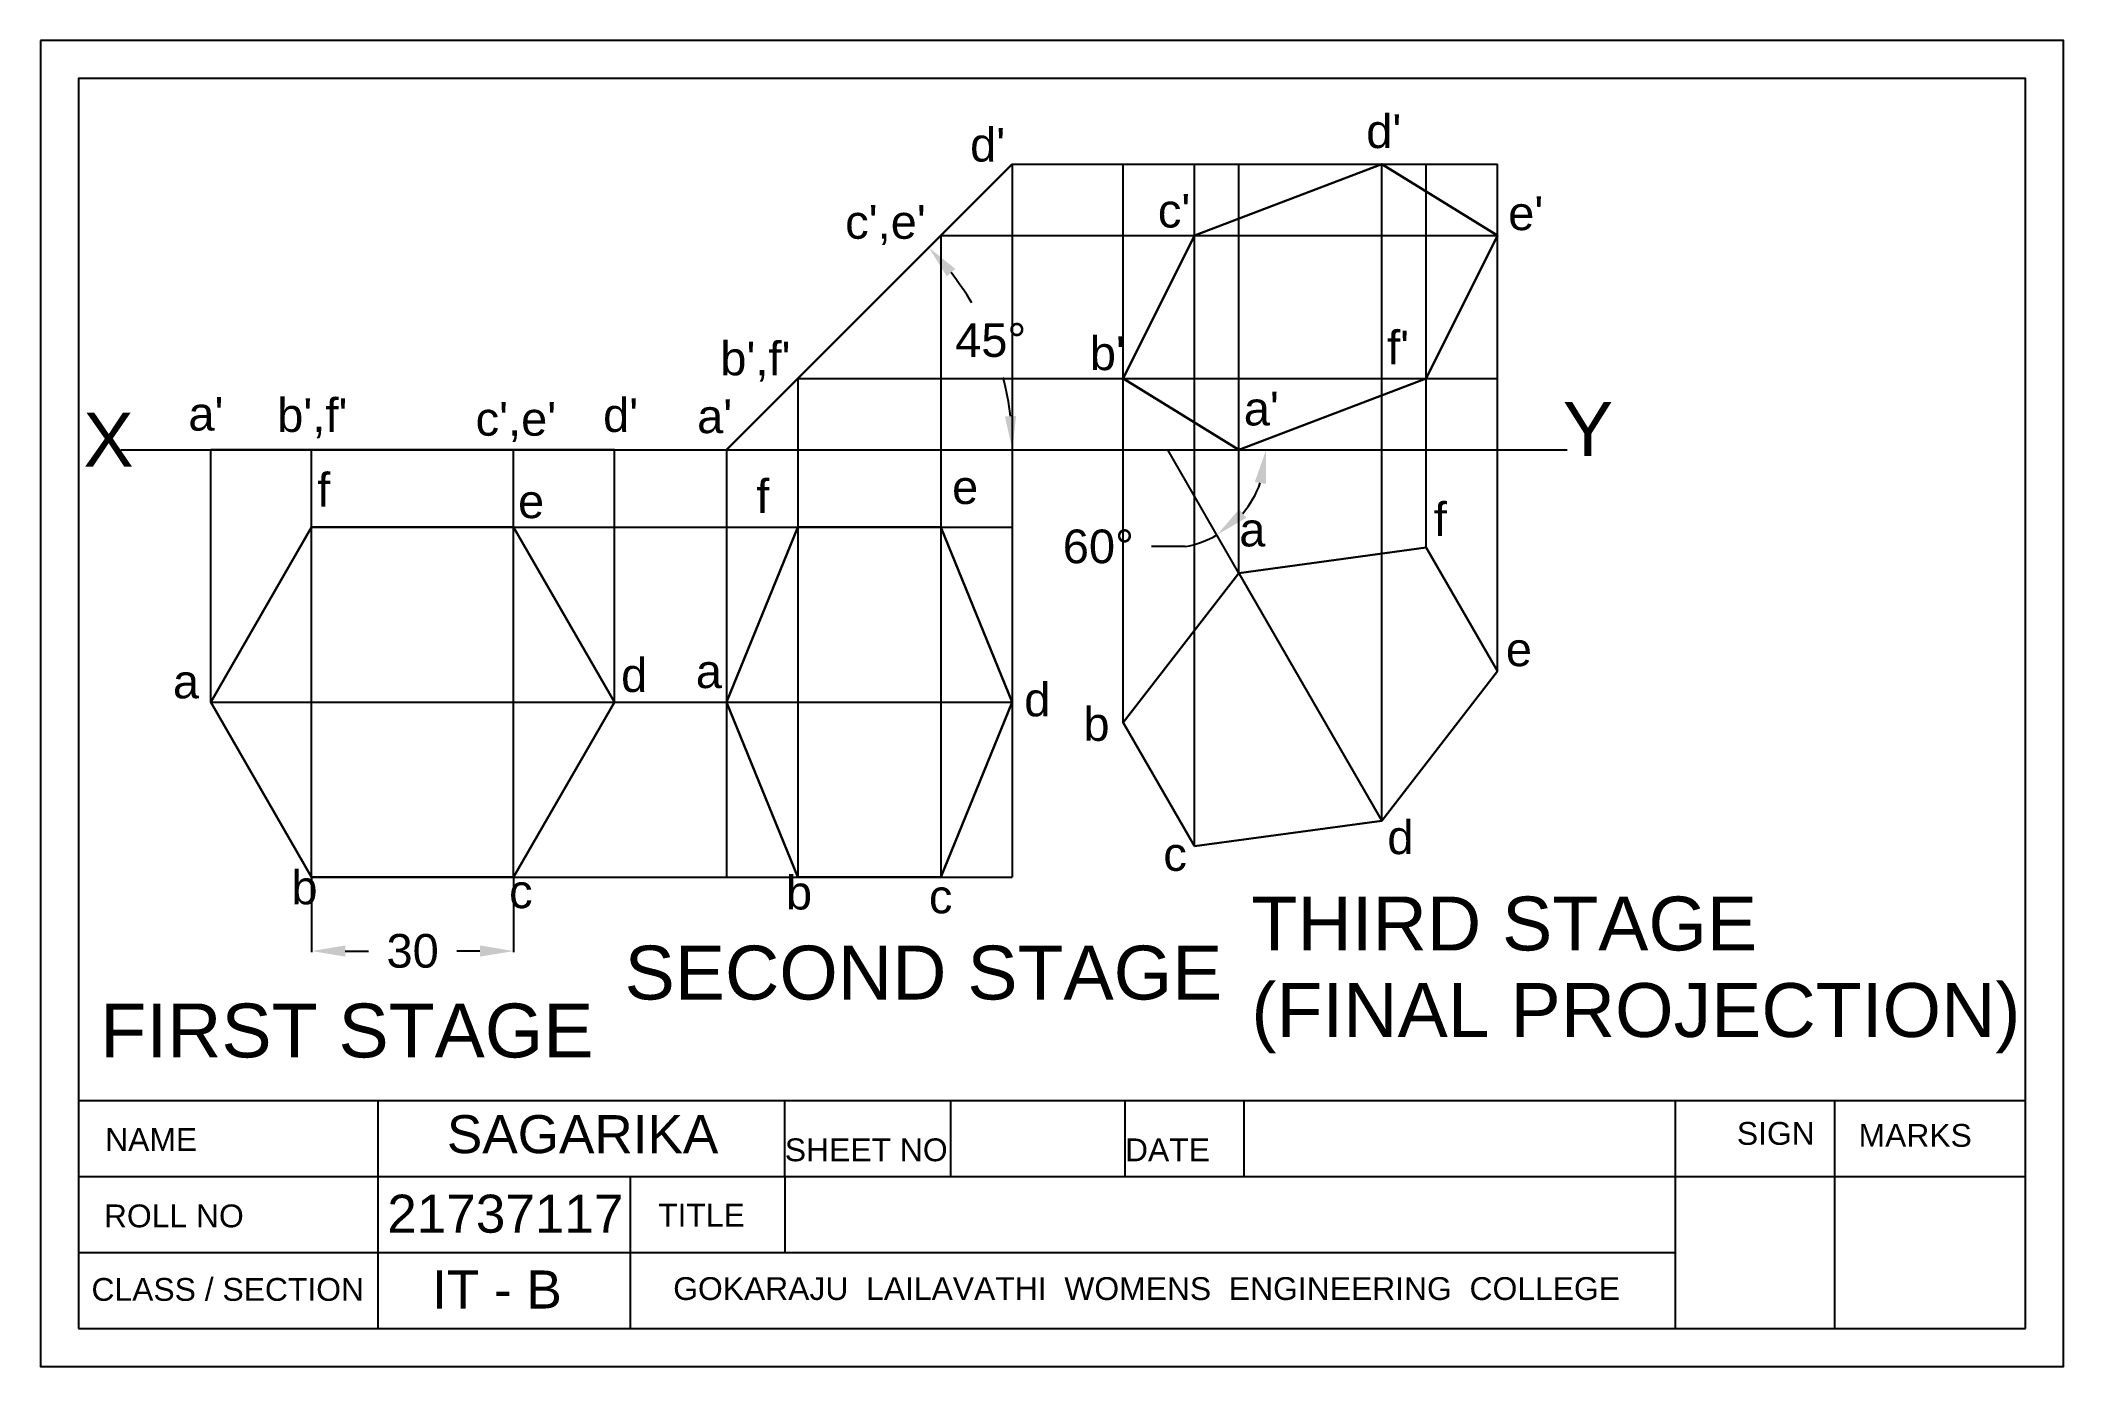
# Model space of a CAD drawing. Header units: millimetres. Extents: x 0 to 266, y 0 to 174.
import ezdxf

# ---------------------------------------------------------------- set-up
doc = ezdxf.new("R2010")
doc.units = ezdxf.units.MM
doc.header["$MEASUREMENT"] = 0
doc.header["$PDMODE"] = 35
doc.styles.get("Standard").update_dxf_attribs({"font": 'arial.ttf'})
doc.dimstyles.get("Standard").update_dxf_attribs({"dimtxt": 5, "dimasz": 5, "dimexe": 0.18, "dimexo": 0.0625, "dimgap": 3, "dimtad": 0, "dimtih": 1, "dimtoh": 1, "dimdec": 0, "dimzin": 0, "dimdsep": 46, "dimtxsty": 'Standard', "dimcen": 0.09, "dimadec": 0, "dimazin": 0, "dimtfac": 1, "dimtdec": 0, "dimtofl": 0, "dimtmove": 0, "dimatfit": 3, "dimfxl": 1, "dimtolj": 1, "dimtzin": 0, "dimarcsym": 0})

# ---------------------------------------------------------------- blocks, each defined once
blk = doc.blocks.new('*D4')
at = {"color": 0, "lineweight": -2, "transparency": 16777216}
blk.add_line((150.63, 107.83), (146.2, 107.83), dxfattribs=at)
for start, end in [(319.7012, 340.2988), (280.2988, 300)]:
    blk.add_arc((148.32, 120.57), 12.94, start, end, dxfattribs=at)
at = {"color": 0, "transparency": 16777216}
for points in [[(159.78, 116.33), (161.23, 116.08), (161.26, 120.57)], [(158.66, 111.63), (157.72, 112.76), (154.79, 109.36)]]:
    blk.add_solid(points, dxfattribs=at)
at = {"layer": 'Defpoints', "color": 0, "transparency": 16777216}
for p in [(10.56, 120.57), (148.32, 120.57), (200.88, 120.57), (160.48, 116.14), (157.68, 104.34)]:
    blk.add_point(p, dxfattribs=at)
at = {"color": 0, "transparency": 16777216, "insert": (139.19, 107.83), "char_height": 4.429, "attachment_point": 5}
blk.add_mtext('\\A1;60°', dxfattribs=at)
blk = doc.blocks.new('*D5')
at = {"color": 0, "lineweight": -2, "transparency": 16777216}
for start, end in [(30.8736, 38.253), (6.747, 14.609)]:
    blk.add_arc((90.26, 120.57), 37.63, start, end, dxfattribs=at)
at = {"color": 0, "transparency": 16777216}
for points in [[(119.26, 143.38), (120.37, 144.36), (116.87, 147.18)], [(128.37, 125.03), (126.9, 124.94), (127.89, 120.57)]]:
    blk.add_solid(points, dxfattribs=at)
at = {"layer": 'Defpoints', "color": 0, "transparency": 16777216}
for p in [(127.84, 158.15), (126.61, 130.31), (10.56, 120.57), (90.26, 120.57), (200.88, 120.57)]:
    blk.add_point(p, dxfattribs=at)
at = {"color": 0, "transparency": 16777216, "insert": (125.03, 134.97), "char_height": 4.429, "attachment_point": 5}
blk.add_mtext('\\A1;45°', dxfattribs=at)
blk = doc.blocks.new('*D6')
at = {"color": 0, "lineweight": -2, "transparency": 16777216}
for p, q in [((35.68, 64.3), (35.68, 54.48)), ((62.26, 64.3), (62.26, 54.48)), ((40.11, 54.64), (43.15, 54.64)), ((57.83, 54.64), (54.79, 54.64))]:
    blk.add_line(p, q, dxfattribs=at)
at = {"color": 0, "transparency": 16777216}
for points in [[(40.11, 55.38), (40.11, 53.91), (35.68, 54.64)], [(57.83, 55.38), (57.83, 53.91), (62.26, 54.64)]]:
    blk.add_solid(points, dxfattribs=at)
at = {"layer": 'Defpoints', "color": 0, "transparency": 16777216}
for p in [(35.68, 64.36), (62.26, 64.36), (62.26, 54.64)]:
    blk.add_point(p, dxfattribs=at)
at = {"color": 0, "transparency": 16777216, "insert": (48.97, 54.64), "char_height": 4.429, "attachment_point": 5}
blk.add_mtext('\\A1;30', dxfattribs=at)
blk = doc.blocks.new('GOKARAJU3')
for p, q in [((5, 169.4), (5, 5)), ((261.19, 169.4), (5, 169.4)), ((261.19, 5), (261.19, 169.4)), ((5, 35), (261.19, 35)), ((44.39, 35), (44.39, 5)), ((97.94, 25), (97.94, 35)), ((119.76, 35), (119.76, 25)), ((142.7, 35), (142.7, 25)), ((158.32, 35), (158.32, 25)), ((215.08, 35), (215.08, 5)), ((236.07, 35), (236.07, 5)), ((5, 25), (261.19, 25)), ((77.59, 25), (77.59, 5)), ((97.94, 25), (97.94, 15)), ((5, 15), (215.08, 15)), ((5, 5), (261.19, 5))]:
    blk.add_line(p, q)
blk.add_lwpolyline([(0, 174.4), (0, 0), (266.19, 0), (266.19, 174.4)], close=True)
at = {"char_height": 3}
for s, width, insert, attachment_point in [('SIGN', 10.7612, (223.21, 32.16), 1), ('MARKS', 16.273, (239.22, 31.9), 1), ('NAME', 15.9424, (8.51, 31.36), 1), ('SHEET NO', 21.0026, (97.94, 30), 1), ('DATE', 14.9315, (142.7, 30), 1), ('ROLL NO', 20.6744, (8.35, 21.31), 1), ('TITLE', 14.1732, (81.27, 21.41), 1), ('CLASS / SECTION', 35.77, (6.71, 11.64), 1), ('GOKARAJU  LAILAVATHI  WOMENS  ENGINEERING  COLLEGE', 147.5066, (145.54, 10.23), 5)]:
    blk.add_mtext_dynamic_manual_height_columns(s, width=width, gutter_width=15, heights=[0], dxfattribs=dict(at, insert=insert, attachment_point=attachment_point))

msp = doc.modelspace()

# ---------------------------------------------------------------- linework, layer by layer
at = {"lineweight": 30}
for p, q in [((90.26, 120.57), (127.84, 158.15)), ((22.4, 120.57), (75.54, 120.57)), ((90.26, 87.37), (99.66, 110.38)), ((99.66, 110.38), (118.45, 110.38)), ((118.45, 110.38), (127.84, 87.37)), ((157.68, 104.34), (182.31, 107.71)), ((182.31, 107.71), (191.71, 91.44)), ((142.45, 84.7), (157.68, 104.34)), ((191.71, 91.44), (176.48, 71.79)), ((99.66, 64.36), (90.26, 87.37)), ((127.84, 87.37), (118.45, 64.36)), ((151.85, 68.42), (142.45, 84.7)), ((176.48, 71.79), (151.85, 68.42)), ((118.45, 64.36), (99.66, 64.36))]:
    msp.add_line(p, q, dxfattribs=at)
for p, q in [((127.84, 158.15), (127.84, 64.36)), ((127.84, 158.15), (191.71, 158.15)), ((142.45, 84.7), (142.45, 158.15)), ((151.85, 68.42), (151.85, 158.15)), ((157.68, 104.34), (157.68, 158.15)), ((176.48, 71.79), (176.48, 158.15)), ((182.31, 107.71), (182.31, 158.15)), ((191.71, 91.44), (191.71, 158.15)), ((118.45, 148.75), (118.45, 64.36)), ((118.45, 148.75), (191.71, 148.75)), ((99.66, 129.96), (99.66, 64.36)), ((99.66, 129.96), (191.71, 129.96)), ((10.56, 120.57), (200.88, 120.57)), ((22.4, 87.37), (22.4, 120.57)), ((35.68, 110.38), (35.68, 120.57)), ((62.26, 110.38), (62.26, 120.57)), ((75.54, 87.37), (75.54, 120.57)), ((90.26, 120.57), (90.26, 64.36)), ((157.68, 104.34), (148.32, 120.57)), ((35.68, 64.36), (35.68, 110.38)), ((62.26, 64.36), (62.26, 110.38)), ((62.26, 110.38), (127.84, 110.38)), ((157.68, 104.34), (176.48, 71.79)), ((22.4, 87.37), (127.84, 87.37)), ((90.26, 87.37), (127.84, 87.37)), ((62.26, 64.36), (127.84, 64.36))]:
    msp.add_line(p, q)
at = {"linetype": 'Continuous'}
msp.add_lwpolyline([(5, 35), (261.19, 35), (261.19, 169.4), (5, 169.4)], close=True, dxfattribs=at)
at = {"lineweight": 30}
msp.add_lwpolyline([(142.45, 129.96), (151.85, 148.75), (176.48, 158.15), (191.71, 148.75), (182.31, 129.96), (157.68, 120.57), (142.45, 129.96)], dxfattribs=at)
msp.add_lwpolyline([(62.26, 110.38), (35.68, 110.38), (22.4, 87.37), (35.68, 64.36), (62.26, 64.36), (75.54, 87.37)], close=True, dxfattribs=at)

# ---------------------------------------------------------------- block references
msp.add_blockref('GOKARAJU3', (0, 0))

# ---------------------------------------------------------------- texts
for s, height, p in [("d'", 4.429, (122.32, 158.48)), ("d'", 4.429, (174.44, 160.25)), ("c',e'", 4.429, (105.88, 148.32)), ("c'", 4.429, (147.02, 149.8)), ("e'", 4.429, (193.12, 149.46)), ("f'", 4.429, (177.18, 131.82)), ("b',f'", 4.429, (89.45, 130.37)), ("b'", 4.429, (138.07, 131.05)), ("a'", 4.429, (158.33, 123.77)), ('X', 7.09, (5.65, 118.34)), ("a'", 4.429, (19.46, 123.09)), ("b',f'", 4.429, (31.15, 122.92)), ("c',e'", 4.429, (57.25, 122.42)), ("d'", 4.429, (74.03, 122.92)), ("a'", 4.429, (86.4, 122.76)), ('Y', 7.09, (200.31, 119.75)), ('f', 4.43, (36.41, 113.1)), ('e', 4.43, (62.84, 111.58)), ('f', 4.43, (94.19, 112.26)), ('e', 4.43, (119.95, 113.44)), ('f', 4.43, (183.32, 109.21)), ('a', 4.43, (157.74, 107.86)), ('d', 4.43, (76.4, 88.72)), ('e', 4.43, (192.81, 92.11)), ('a', 4.43, (17.43, 87.88)), ('a', 4.43, (86.23, 89.23)), ('d', 4.43, (129.44, 85.51)), ('b', 4.43, (137.23, 82.29)), ('d', 4.43, (177.22, 67.39)), ('c', 4.43, (147.74, 65.19)), ('b', 4.43, (33.02, 60.79)), ('b', 4.43, (98.09, 60.11)), ('c', 4.43, (61.66, 60.28)), ('c', 4.43, (116.9, 59.6)), ('THIRD STAGE', 7.0864, (159.33, 54.72)), ('SECOND STAGE', 7.0864, (76.86, 48.27)), ('(FINAL PROJECTION)', 7.0864, (159.33, 43.34)), ('FIRST STAGE', 7.0864, (7.87, 40.65)), ('SAGARIKA', 5, (53.48, 28.06)), ('21737117', 5, (45.63, 17.6)), ('IT - B', 5, (51.53, 7.63))]:
    msp.add_text(s, height=height).set_placement(p)

# ---------------------------------------------------------------- dimensions: what is measured, and where the dimension line sits
for base, line1, line2, picture, middle in [((126.61, 130.31), ((10.56, 120.57), (200.88, 120.57)), ((90.26, 120.57), (127.84, 158.15)), '*D5', (125.03, 134.97)), ((160.48, 116.14), ((157.68, 104.34), (148.32, 120.57)), ((10.56, 120.57), (200.88, 120.57)), '*D4', (139.19, 107.83))]:
    dim = msp.add_angular_dim_2l(base=base, line1=line1, line2=line2, dimstyle='Standard', override={"dimscale": 0.885803, "dimlfac": 1.12892})
    dim.commit()
    dim.dimension.update_dxf_attribs({"geometry": picture, "text_midpoint": middle})
dim = msp.add_linear_dim(base=(62.26, 54.64), p1=(35.68, 64.36), p2=(62.26, 64.36), dimstyle='Standard', override={"dimscale": 0.885803, "dimlfac": 1.12892})
dim.commit()
dim.dimension.update_dxf_attribs({"geometry": '*D6', "text_midpoint": (48.97, 54.64)})

doc.saveas('drawing.dxf')
